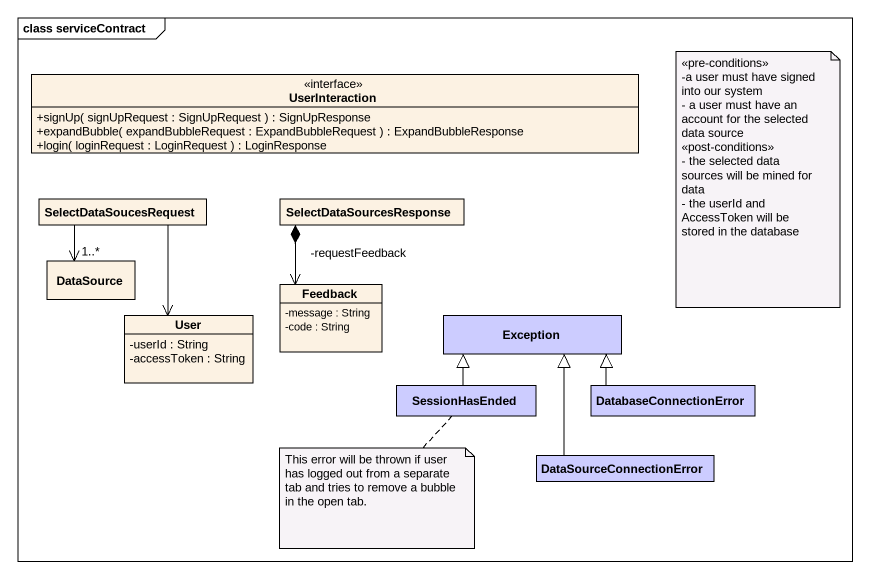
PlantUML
@startuml
mainframe class serviceContract
hide circle
hide empty members
skinparam classAttributeIconSize 0
interface UserInteraction {
  +signUp( signUpRequest : SignUpRequest ) : SignUpResponse
  +expandBubble( expandBubbleRequest : ExpandBubbleRequest ) : ExpandBubbleResponse
  +login( loginRequest : LoginRequest ) : LoginResponse
}
class SelectDataSoucesRequest
class SelectDataSourcesResponse
class DataSource
class Feedback {
  -message : String
  -code : String
}
class User {
  -userId : String
  -accessToken : String
}
class "Exception" as Exception_ #CCCCFF
class SessionHasEnded #CCCCFF
class DatabaseConnectionError #CCCCFF
class DataSourceConnectionError #CCCCFF
SelectDataSoucesRequest --> "1..*" DataSource
SelectDataSoucesRequest --> User
SelectDataSourcesResponse *--> "-requestFeedback" Feedback
SessionHasEnded -up-|> Exception_
DatabaseConnectionError -left-|> Exception_
DataSourceConnectionError -up-|> Exception_
note as N1
  <<pre-conditions>>
  -a user must have signed into our system
  - a user must have an account for the selected data source
  <<post-conditions>>
  - the selected data sources will be mined for data
  - the userId and AccessToken will be stored in the database
end note
note bottom of SessionHasEnded : This error will be thrown if user has logged out from a separate tab and tries to remove a bubble in the open tab.
@enduml
